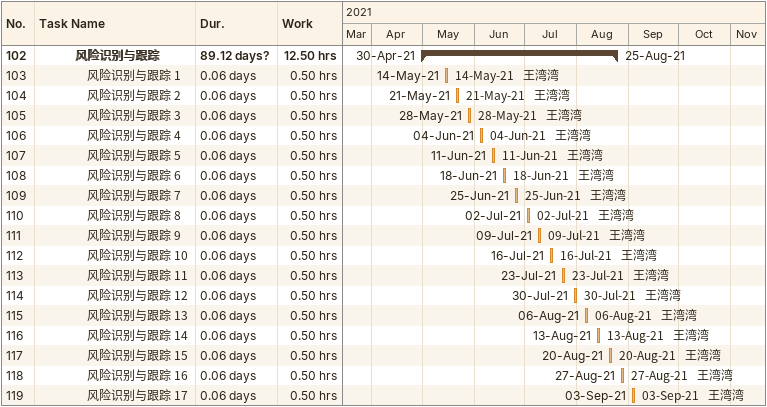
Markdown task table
| ID | Level | Task | Duration | Start | Finish | Resources | Work (h) |
|---|---|---|---|---|---|---|---|
| 102 | 4 | **风险识别与跟踪** | 89.12d? | 2021-04-30 | 2021-08-25 |  | 12.50 |
| 103 | 5 | 风险识别与跟踪 1 | 0.06d | 2021-05-14 | 2021-05-14 | 王湾湾 | 0.50 |
| 104 | 5 | 风险识别与跟踪 2 | 0.06d | 2021-05-21 | 2021-05-21 | 王湾湾 | 0.50 |
| 105 | 5 | 风险识别与跟踪 3 | 0.06d | 2021-05-28 | 2021-05-28 | 王湾湾 | 0.50 |
| 106 | 5 | 风险识别与跟踪 4 | 0.06d | 2021-06-04 | 2021-06-04 | 王湾湾 | 0.50 |
| 107 | 5 | 风险识别与跟踪 5 | 0.06d | 2021-06-11 | 2021-06-11 | 王湾湾 | 0.50 |
| 108 | 5 | 风险识别与跟踪 6 | 0.06d | 2021-06-18 | 2021-06-18 | 王湾湾 | 0.50 |
| 109 | 5 | 风险识别与跟踪 7 | 0.06d | 2021-06-25 | 2021-06-25 | 王湾湾 | 0.50 |
| 110 | 5 | 风险识别与跟踪 8 | 0.06d | 2021-07-02 | 2021-07-02 | 王湾湾 | 0.50 |
| 111 | 5 | 风险识别与跟踪 9 | 0.06d | 2021-07-09 | 2021-07-09 | 王湾湾 | 0.50 |
| 112 | 5 | 风险识别与跟踪 10 | 0.06d | 2021-07-16 | 2021-07-16 | 王湾湾 | 0.50 |
| 113 | 5 | 风险识别与跟踪 11 | 0.06d | 2021-07-23 | 2021-07-23 | 王湾湾 | 0.50 |
| 114 | 5 | 风险识别与跟踪 12 | 0.06d | 2021-07-30 | 2021-07-30 | 王湾湾 | 0.50 |
| 115 | 5 | 风险识别与跟踪 13 | 0.06d | 2021-08-06 | 2021-08-06 | 王湾湾 | 0.50 |
| 116 | 5 | 风险识别与跟踪 14 | 0.06d | 2021-08-13 | 2021-08-13 | 王湾湾 | 0.50 |
| 117 | 5 | 风险识别与跟踪 15 | 0.06d | 2021-08-20 | 2021-08-20 | 王湾湾 | 0.50 |
| 118 | 5 | 风险识别与跟踪 16 | 0.06d | 2021-08-27 | 2021-08-27 | 王湾湾 | 0.50 |
| 119 | 5 | 风险识别与跟踪 17 | 0.06d | 2021-09-03 | 2021-09-03 | 王湾湾 | 0.50 |
